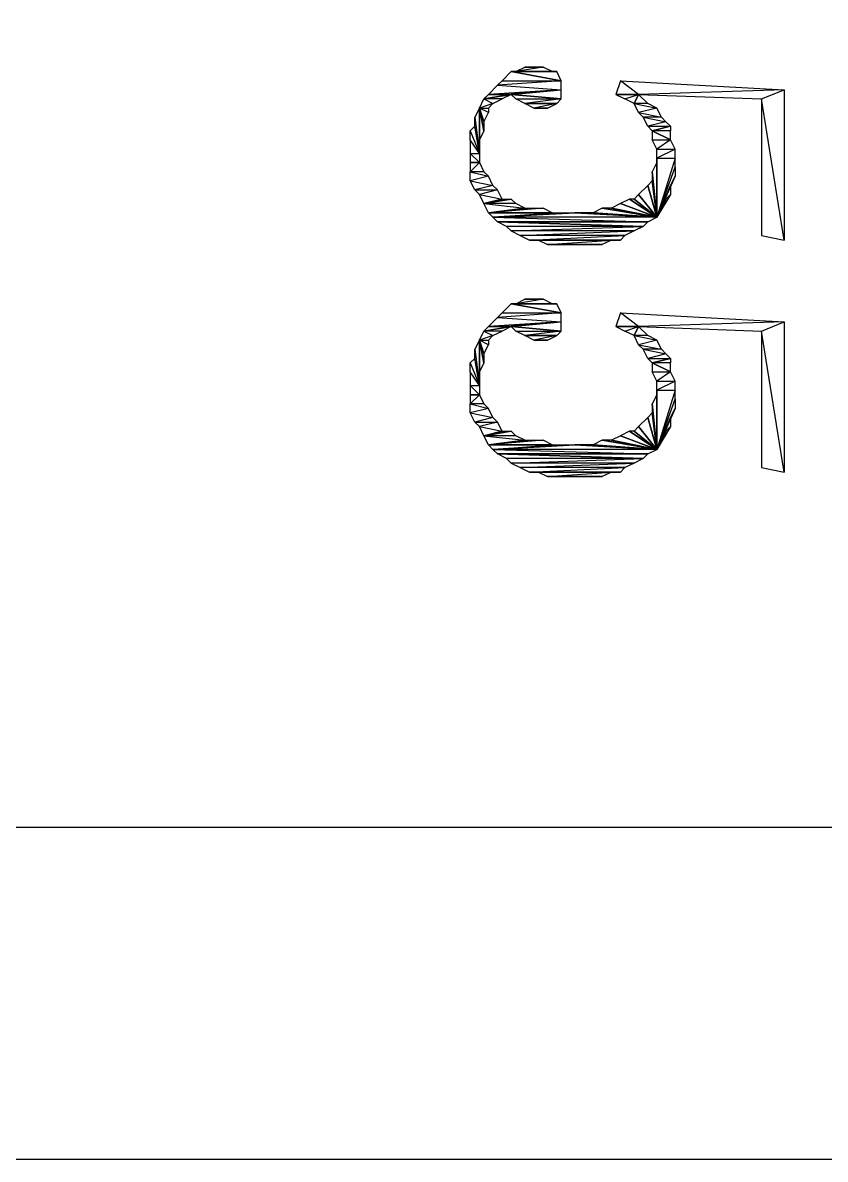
# Model space of a CAD drawing. Extents: x 0 to 7.8, y 0 to 11.
# Drawn here: x 2.339 to 2.78, y 0.125 to 0.749 of the extents above; entities that cross this region are included whole.
import ezdxf

# ---------------------------------------------------------------- set-up
doc = ezdxf.new("R2010")
doc.units = 0
doc.header["$MEASUREMENT"] = 0
doc.linetypes.add('AUSGEZOGEN', pattern=[0])
doc.layers.get('0').update_dxf_attribs({"linetype": 'AUSGEZOGEN'})

msp = doc.modelspace()

# ---------------------------------------------------------------- linework, layer by layer
for points in [[(0.1125, 0.125), (7.7775, 0.125), (7.7775, 0.125), (7.7775, 10.9675), (7.7775, 10.9675), (0.1125, 10.9675)], [(7.775, 10.965), (0.1125, 10.965), (0.1125, 10.965), (0.1125, 0.125), (0.1125, 0.125), (7.775, 0.125), (7.775, 0.125), (7.775, 10.965)], [(6.8625, 10.7825), (0.295, 10.7825), (0.295, 10.7825), (0.295, 0.3075), (0.295, 0.3075), (7.5925, 0.3075)], [(2.615, 0.725), (2.625, 0.725), (2.625, 0.725), (2.61, 0.7225), (2.615, 0.725)], [(2.625, 0.725), (2.61, 0.7225), (2.61, 0.7225), (2.63, 0.7225), (2.625, 0.725)], [(2.62, 0.725), (2.615, 0.725), (2.615, 0.725), (2.625, 0.725), (2.62, 0.725)], [(2.62, 0.725), (2.62, 0.725), (2.62, 0.725), (2.625, 0.725), (2.62, 0.725), (2.62, 0.725)], [(2.6075, 0.7225), (2.6025, 0.7175), (2.6025, 0.7175), (2.635, 0.7175), (2.6075, 0.7225)], [(2.63, 0.7225), (2.6325, 0.7225), (2.6325, 0.7225), (2.6075, 0.7225), (2.63, 0.7225)], [(2.6325, 0.7225), (2.6075, 0.7225), (2.6075, 0.7225), (2.635, 0.7175), (2.6325, 0.7225), (2.6325, 0.7225)], [(2.61, 0.7225), (2.63, 0.7225), (2.63, 0.7225), (2.6075, 0.7225), (2.61, 0.7225), (2.61, 0.7225)], [(2.6, 0.715), (2.635, 0.7125), (2.635, 0.7125), (2.595, 0.71), (2.6, 0.715)], [(2.635, 0.7125), (2.595, 0.71), (2.595, 0.71), (2.6075, 0.71), (2.635, 0.7125)], [(2.635, 0.7125), (2.595, 0.71), (2.595, 0.71), (2.635, 0.7125), (2.635, 0.7125), (2.635, 0.7125)], [(2.6025, 0.7175), (2.635, 0.7175), (2.635, 0.7175), (2.6, 0.715), (2.6025, 0.7175)], [(2.635, 0.7175), (2.6, 0.715), (2.6, 0.715), (2.635, 0.7125), (2.635, 0.7175)], [(2.635, 0.7125), (2.6075, 0.71), (2.6075, 0.71), (2.635, 0.7075), (2.635, 0.7125), (2.635, 0.7125)], [(2.6775, 0.71), (2.6675, 0.7175), (2.6675, 0.7175), (2.665, 0.71), (2.6775, 0.71), (2.6775, 0.71)], [(2.7575, 0.7125), (2.6775, 0.71), (2.6775, 0.71), (2.6675, 0.7175), (2.7575, 0.7125)], [(2.6775, 0.71), (2.745, 0.7075), (2.745, 0.7075), (2.7575, 0.7125), (2.6775, 0.71)], [(2.745, 0.7075), (2.7575, 0.7125), (2.7575, 0.7125), (2.7575, 0.63), (2.745, 0.7075), (2.745, 0.7075)], [(2.5925, 0.7075), (2.5975, 0.705), (2.5975, 0.705), (2.59, 0.7025), (2.5925, 0.7075), (2.5925, 0.7075)], [(2.6075, 0.71), (2.6025, 0.7075), (2.6025, 0.7075), (2.5925, 0.7075), (2.6075, 0.71), (2.6075, 0.71)], [(2.595, 0.71), (2.6075, 0.71), (2.6075, 0.71), (2.5925, 0.7075), (2.595, 0.71), (2.595, 0.71)], [(2.6025, 0.7075), (2.5925, 0.7075), (2.5925, 0.7075), (2.5975, 0.705), (2.6025, 0.7075), (2.6025, 0.7075)], [(2.6075, 0.71), (2.61, 0.7075), (2.61, 0.7075), (2.635, 0.7075), (2.6075, 0.71), (2.6075, 0.71)], [(2.61, 0.7075), (2.635, 0.7075), (2.635, 0.7075), (2.615, 0.705), (2.61, 0.7075), (2.61, 0.7075)], [(2.635, 0.7075), (2.615, 0.705), (2.615, 0.705), (2.6325, 0.705), (2.635, 0.7075), (2.635, 0.7075)], [(2.665, 0.71), (2.67, 0.7075), (2.67, 0.7075), (2.6775, 0.71), (2.665, 0.71)], [(2.67, 0.7075), (2.6775, 0.71), (2.6775, 0.71), (2.675, 0.705), (2.67, 0.7075), (2.67, 0.7075)], [(2.6775, 0.71), (2.6825, 0.705), (2.6825, 0.705), (2.675, 0.705), (2.6775, 0.71)], [(2.745, 0.7075), (2.745, 0.6325), (2.745, 0.6325), (2.7575, 0.63), (2.745, 0.7075), (2.745, 0.7075)], [(2.59, 0.7025), (2.5875, 0.6975), (2.5875, 0.6975), (2.59, 0.6775), (2.59, 0.7025), (2.59, 0.7025)], [(2.5975, 0.705), (2.59, 0.7025), (2.59, 0.7025), (2.595, 0.7025), (2.5975, 0.705), (2.5975, 0.705)], [(2.595, 0.7025), (2.595, 0.7), (2.595, 0.7), (2.59, 0.7025), (2.595, 0.7025)], [(2.595, 0.7), (2.59, 0.7025), (2.59, 0.7025), (2.5925, 0.695), (2.595, 0.7)], [(2.59, 0.7025), (2.5925, 0.695), (2.5925, 0.695), (2.5925, 0.69), (2.59, 0.7025), (2.59, 0.7025)], [(2.5925, 0.69), (2.59, 0.685), (2.59, 0.685), (2.59, 0.7025), (2.5925, 0.69)], [(2.59, 0.685), (2.59, 0.7025), (2.59, 0.7025), (2.59, 0.68), (2.59, 0.685)], [(2.59, 0.7025), (2.59, 0.68), (2.59, 0.68), (2.59, 0.6775), (2.59, 0.7025), (2.59, 0.7025)], [(2.615, 0.705), (2.6325, 0.705), (2.6325, 0.705), (2.62, 0.7025), (2.615, 0.705)], [(2.615, 0.705), (2.615, 0.705), (2.615, 0.705), (2.6325, 0.705), (2.615, 0.705), (2.615, 0.705)], [(2.6325, 0.705), (2.62, 0.7025), (2.62, 0.7025), (2.6275, 0.7025), (2.6325, 0.705)], [(2.62, 0.7025), (2.6275, 0.7025), (2.6275, 0.7025), (2.625, 0.7025), (2.62, 0.7025), (2.62, 0.7025)], [(2.6825, 0.705), (2.675, 0.705), (2.675, 0.705), (2.6875, 0.7025), (2.6825, 0.705)], [(2.675, 0.705), (2.6875, 0.7025), (2.6875, 0.7025), (2.6775, 0.7), (2.675, 0.705)], [(2.6875, 0.7025), (2.6775, 0.7), (2.6775, 0.7), (2.69, 0.6975), (2.6875, 0.7025)], [(2.6775, 0.7), (2.69, 0.6975), (2.69, 0.6975), (2.68, 0.6975), (2.6775, 0.7)], [(2.59, 0.6775), (2.5875, 0.6925), (2.5875, 0.6925), (2.5875, 0.6975), (2.59, 0.6775), (2.59, 0.6775)], [(2.69, 0.6975), (2.68, 0.6975), (2.68, 0.6975), (2.6925, 0.695), (2.69, 0.6975)], [(2.68, 0.6975), (2.6925, 0.695), (2.6925, 0.695), (2.6825, 0.6925), (2.68, 0.6975)], [(2.6925, 0.695), (2.6825, 0.6925), (2.6825, 0.6925), (2.695, 0.6925), (2.6925, 0.695)], [(2.585, 0.69), (2.59, 0.6775), (2.59, 0.6775), (2.5875, 0.6925), (2.585, 0.69)], [(2.59, 0.6775), (2.585, 0.685), (2.585, 0.685), (2.585, 0.69), (2.59, 0.6775), (2.59, 0.6775)], [(2.6825, 0.6925), (2.695, 0.6925), (2.695, 0.6925), (2.685, 0.69), (2.6825, 0.6925), (2.6825, 0.6925)], [(2.695, 0.6925), (2.695, 0.69), (2.695, 0.69), (2.685, 0.69), (2.695, 0.6925)], [(2.685, 0.69), (2.685, 0.685), (2.685, 0.685), (2.695, 0.685), (2.685, 0.69)], [(2.695, 0.69), (2.685, 0.69), (2.685, 0.69), (2.695, 0.685), (2.695, 0.69), (2.695, 0.69)], [(2.585, 0.6775), (2.59, 0.6775), (2.59, 0.6775), (2.585, 0.685), (2.585, 0.6775)], [(2.685, 0.685), (2.695, 0.685), (2.695, 0.685), (2.6875, 0.68), (2.685, 0.685)], [(2.695, 0.685), (2.6875, 0.68), (2.6875, 0.68), (2.6975, 0.68), (2.695, 0.685)], [(2.585, 0.6725), (2.59, 0.6725), (2.59, 0.6725), (2.585, 0.6775), (2.585, 0.6725)], [(2.59, 0.6725), (2.585, 0.6775), (2.585, 0.6775), (2.59, 0.6775), (2.59, 0.6725)], [(2.6875, 0.68), (2.6975, 0.68), (2.6975, 0.68), (2.6875, 0.675), (2.6875, 0.68)], [(2.6975, 0.68), (2.6875, 0.675), (2.6875, 0.675), (2.6975, 0.675), (2.6975, 0.68)], [(2.6875, 0.675), (2.6875, 0.6725), (2.6875, 0.6725), (2.6875, 0.6425), (2.6875, 0.675), (2.6875, 0.675)], [(2.6875, 0.6425), (2.6975, 0.67), (2.6975, 0.67), (2.6975, 0.675), (2.6875, 0.6425), (2.6875, 0.6425)], [(2.6875, 0.675), (2.6975, 0.675), (2.6975, 0.675), (2.6875, 0.6425), (2.6875, 0.675), (2.6875, 0.675)], [(2.5925, 0.6675), (2.585, 0.6675), (2.585, 0.6675), (2.59, 0.6725), (2.5925, 0.6675)], [(2.585, 0.6675), (2.59, 0.6725), (2.59, 0.6725), (2.585, 0.6725), (2.585, 0.6675), (2.585, 0.6675)], [(2.6875, 0.6725), (2.685, 0.6675), (2.685, 0.6675), (2.6875, 0.6425), (2.6875, 0.6725), (2.6875, 0.6725)], [(2.6975, 0.665), (2.6875, 0.6425), (2.6875, 0.6425), (2.6975, 0.67), (2.6975, 0.665)], [(2.5925, 0.6675), (2.585, 0.6675), (2.585, 0.6675), (2.595, 0.665), (2.5925, 0.6675)], [(2.585, 0.6675), (2.595, 0.665), (2.595, 0.665), (2.585, 0.6625), (2.585, 0.6675), (2.585, 0.6675)], [(2.595, 0.665), (2.585, 0.6625), (2.585, 0.6625), (2.5975, 0.66), (2.595, 0.665)], [(2.585, 0.6625), (2.5975, 0.66), (2.5975, 0.66), (2.5875, 0.6575), (2.585, 0.6625), (2.585, 0.6625)], [(2.685, 0.6625), (2.6825, 0.66), (2.6825, 0.66), (2.6875, 0.6425), (2.685, 0.6625), (2.685, 0.6625)], [(2.685, 0.6675), (2.685, 0.6625), (2.685, 0.6625), (2.6875, 0.6425), (2.685, 0.6675), (2.685, 0.6675)], [(2.6875, 0.6425), (2.695, 0.66), (2.695, 0.66), (2.6975, 0.665), (2.6875, 0.6425), (2.6875, 0.6425)], [(2.5975, 0.66), (2.5875, 0.6575), (2.5875, 0.6575), (2.6, 0.6575), (2.5975, 0.66), (2.5975, 0.66)], [(2.5875, 0.6575), (2.6, 0.6575), (2.6, 0.6575), (2.59, 0.655), (2.5875, 0.6575)], [(2.6, 0.6575), (2.59, 0.655), (2.59, 0.655), (2.6025, 0.6525), (2.6, 0.6575), (2.6, 0.6575)], [(2.6825, 0.66), (2.6775, 0.655), (2.6775, 0.655), (2.6875, 0.6425), (2.6825, 0.66), (2.6825, 0.66)], [(2.695, 0.655), (2.6875, 0.6425), (2.6875, 0.6425), (2.695, 0.66), (2.695, 0.655)], [(2.59, 0.655), (2.6025, 0.6525), (2.6025, 0.6525), (2.5925, 0.65), (2.59, 0.655), (2.59, 0.655)], [(2.6075, 0.6525), (2.61, 0.65), (2.61, 0.65), (2.5925, 0.65), (2.6075, 0.6525), (2.6075, 0.6525)], [(2.6075, 0.6525), (2.5925, 0.65), (2.5925, 0.65), (2.6025, 0.6525), (2.6075, 0.6525)], [(2.5925, 0.65), (2.6025, 0.6525), (2.6025, 0.6525), (2.6025, 0.6525), (2.5925, 0.65), (2.5925, 0.65)], [(2.61, 0.65), (2.5925, 0.65), (2.5925, 0.65), (2.615, 0.6475), (2.61, 0.65)], [(2.5925, 0.65), (2.615, 0.6475), (2.615, 0.6475), (2.595, 0.645), (2.5925, 0.65), (2.5925, 0.65)], [(2.6675, 0.65), (2.6625, 0.6475), (2.6625, 0.6475), (2.6875, 0.6425), (2.6675, 0.65), (2.6675, 0.65)], [(2.6725, 0.6525), (2.6675, 0.65), (2.6675, 0.65), (2.6875, 0.6425), (2.6725, 0.6525), (2.6725, 0.6525)], [(2.675, 0.6525), (2.6725, 0.6525), (2.6725, 0.6525), (2.6875, 0.6425), (2.675, 0.6525), (2.675, 0.6525)], [(2.6775, 0.655), (2.675, 0.6525), (2.675, 0.6525), (2.6875, 0.6425), (2.6775, 0.655), (2.6775, 0.655)], [(2.6875, 0.6425), (2.6925, 0.6525), (2.6925, 0.6525), (2.695, 0.655), (2.6875, 0.6425), (2.6875, 0.6425)], [(2.69, 0.6475), (2.6875, 0.6425), (2.6875, 0.6425), (2.6925, 0.6525), (2.69, 0.6475)], [(2.625, 0.6475), (2.595, 0.645), (2.595, 0.645), (2.63, 0.645), (2.625, 0.6475), (2.625, 0.6475)], [(2.62, 0.6475), (2.625, 0.6475), (2.625, 0.6475), (2.595, 0.645), (2.62, 0.6475), (2.62, 0.6475)], [(2.615, 0.6475), (2.62, 0.6475), (2.62, 0.6475), (2.595, 0.645), (2.615, 0.6475), (2.615, 0.6475)], [(2.5975, 0.6425), (2.63, 0.645), (2.63, 0.645), (2.595, 0.645), (2.5975, 0.6425), (2.5975, 0.6425)], [(2.6425, 0.645), (2.6875, 0.6425), (2.6875, 0.6425), (2.5975, 0.6425), (2.6425, 0.645)], [(2.6375, 0.645), (2.6425, 0.645), (2.6425, 0.645), (2.5975, 0.6425), (2.6375, 0.645), (2.6375, 0.645)], [(2.6375, 0.645), (2.5975, 0.6425), (2.5975, 0.6425), (2.63, 0.645), (2.6375, 0.645)], [(2.6475, 0.645), (2.6425, 0.645), (2.6425, 0.645), (2.6875, 0.6425), (2.6475, 0.645), (2.6475, 0.645)], [(2.6525, 0.645), (2.6475, 0.645), (2.6475, 0.645), (2.6875, 0.6425), (2.6525, 0.645), (2.6525, 0.645)], [(2.6575, 0.6475), (2.6525, 0.645), (2.6525, 0.645), (2.6875, 0.6425), (2.6575, 0.6475), (2.6575, 0.6475)], [(2.6625, 0.6475), (2.6575, 0.6475), (2.6575, 0.6475), (2.6875, 0.6425), (2.6625, 0.6475), (2.6625, 0.6475)], [(2.6875, 0.6425), (2.5975, 0.6425), (2.5975, 0.6425), (2.6825, 0.64), (2.6875, 0.6425)], [(2.5975, 0.6425), (2.6825, 0.64), (2.6825, 0.64), (2.6, 0.64), (2.5975, 0.6425), (2.5975, 0.6425)], [(2.68, 0.6375), (2.605, 0.6375), (2.605, 0.6375), (2.6, 0.64), (2.68, 0.6375), (2.68, 0.6375)], [(2.6825, 0.64), (2.6825, 0.64), (2.6825, 0.64), (2.6, 0.64), (2.6825, 0.64)], [(2.6825, 0.64), (2.6, 0.64), (2.6, 0.64), (2.68, 0.6375), (2.6825, 0.64)], [(2.6, 0.64), (2.68, 0.6375), (2.68, 0.6375), (2.6, 0.64), (2.6, 0.64), (2.6, 0.64)], [(2.6075, 0.635), (2.68, 0.6375), (2.68, 0.6375), (2.605, 0.6375), (2.6075, 0.635)], [(2.675, 0.635), (2.6075, 0.635), (2.6075, 0.635), (2.68, 0.6375), (2.675, 0.635)], [(2.6125, 0.6325), (2.675, 0.635), (2.675, 0.635), (2.6075, 0.635), (2.6125, 0.6325)], [(2.67, 0.6325), (2.6125, 0.6325), (2.6125, 0.6325), (2.675, 0.635), (2.67, 0.6325)], [(2.6175, 0.63), (2.67, 0.6325), (2.67, 0.6325), (2.6125, 0.6325), (2.6175, 0.63)], [(2.6675, 0.63), (2.6175, 0.63), (2.6175, 0.63), (2.67, 0.6325), (2.6675, 0.63)], [(2.6225, 0.63), (2.6675, 0.63), (2.6675, 0.63), (2.6175, 0.63), (2.6225, 0.63)], [(2.6275, 0.6275), (2.6625, 0.63), (2.6625, 0.63), (2.6225, 0.63), (2.6275, 0.6275)], [(2.6625, 0.63), (2.6225, 0.63), (2.6225, 0.63), (2.6675, 0.63), (2.6625, 0.63)], [(2.6575, 0.6275), (2.6275, 0.6275), (2.6275, 0.6275), (2.6625, 0.63), (2.6575, 0.6275)], [(2.6325, 0.6275), (2.6575, 0.6275), (2.6575, 0.6275), (2.6275, 0.6275), (2.6325, 0.6275)], [(2.6375, 0.6275), (2.6525, 0.6275), (2.6525, 0.6275), (2.6325, 0.6275), (2.6375, 0.6275)], [(2.6525, 0.6275), (2.6325, 0.6275), (2.6325, 0.6275), (2.6575, 0.6275), (2.6525, 0.6275)], [(2.645, 0.6275), (2.645, 0.6275), (2.645, 0.6275), (2.6375, 0.6275), (2.645, 0.6275)], [(2.645, 0.6275), (2.6375, 0.6275), (2.6375, 0.6275), (2.6525, 0.6275), (2.645, 0.6275)], [(2.6075, 0.595), (2.6025, 0.59), (2.6025, 0.59), (2.635, 0.59), (2.6075, 0.595)], [(2.63, 0.595), (2.6325, 0.595), (2.6325, 0.595), (2.6075, 0.595), (2.63, 0.595)], [(2.6325, 0.595), (2.6075, 0.595), (2.6075, 0.595), (2.635, 0.59), (2.6325, 0.595), (2.6325, 0.595)], [(2.61, 0.595), (2.63, 0.595), (2.63, 0.595), (2.6075, 0.595), (2.61, 0.595), (2.61, 0.595)], [(2.615, 0.5975), (2.625, 0.5975), (2.625, 0.5975), (2.61, 0.595), (2.615, 0.5975)], [(2.625, 0.5975), (2.61, 0.595), (2.61, 0.595), (2.63, 0.595), (2.625, 0.5975)], [(2.62, 0.5975), (2.615, 0.5975), (2.615, 0.5975), (2.625, 0.5975), (2.62, 0.5975)], [(2.62, 0.5975), (2.62, 0.5975), (2.62, 0.5975), (2.625, 0.5975), (2.62, 0.5975), (2.62, 0.5975)], [(2.6, 0.5875), (2.635, 0.585), (2.635, 0.585), (2.595, 0.5825), (2.6, 0.5875)], [(2.6025, 0.59), (2.635, 0.59), (2.635, 0.59), (2.6, 0.5875), (2.6025, 0.59)], [(2.635, 0.59), (2.6, 0.5875), (2.6, 0.5875), (2.635, 0.585), (2.635, 0.59)], [(2.6775, 0.5825), (2.6675, 0.59), (2.6675, 0.59), (2.665, 0.5825), (2.6775, 0.5825), (2.6775, 0.5825)], [(2.7575, 0.585), (2.6775, 0.5825), (2.6775, 0.5825), (2.6675, 0.59), (2.7575, 0.585)], [(2.6075, 0.5825), (2.6025, 0.58), (2.6025, 0.58), (2.5925, 0.58), (2.6075, 0.5825), (2.6075, 0.5825)], [(2.595, 0.5825), (2.6075, 0.5825), (2.6075, 0.5825), (2.5925, 0.58), (2.595, 0.5825), (2.595, 0.5825)], [(2.635, 0.585), (2.595, 0.5825), (2.595, 0.5825), (2.6075, 0.5825), (2.635, 0.585)], [(2.635, 0.585), (2.595, 0.5825), (2.595, 0.5825), (2.635, 0.585), (2.635, 0.585), (2.635, 0.585)], [(2.635, 0.585), (2.6075, 0.5825), (2.6075, 0.5825), (2.635, 0.58), (2.635, 0.585), (2.635, 0.585)], [(2.6075, 0.5825), (2.61, 0.58), (2.61, 0.58), (2.635, 0.58), (2.6075, 0.5825), (2.6075, 0.5825)], [(2.665, 0.5825), (2.67, 0.58), (2.67, 0.58), (2.6775, 0.5825), (2.665, 0.5825)], [(2.67, 0.58), (2.6775, 0.5825), (2.6775, 0.5825), (2.675, 0.5775), (2.67, 0.58), (2.67, 0.58)], [(2.6775, 0.5825), (2.6825, 0.5775), (2.6825, 0.5775), (2.675, 0.5775), (2.6775, 0.5825)], [(2.6775, 0.5825), (2.745, 0.58), (2.745, 0.58), (2.7575, 0.585), (2.6775, 0.5825)], [(2.745, 0.58), (2.7575, 0.585), (2.7575, 0.585), (2.7575, 0.5025), (2.745, 0.58), (2.745, 0.58)], [(2.59, 0.575), (2.5875, 0.57), (2.5875, 0.57), (2.59, 0.55), (2.59, 0.575), (2.59, 0.575)], [(2.5925, 0.58), (2.5975, 0.5775), (2.5975, 0.5775), (2.59, 0.575), (2.5925, 0.58), (2.5925, 0.58)], [(2.5975, 0.5775), (2.59, 0.575), (2.59, 0.575), (2.595, 0.575), (2.5975, 0.5775), (2.5975, 0.5775)], [(2.595, 0.575), (2.595, 0.5725), (2.595, 0.5725), (2.59, 0.575), (2.595, 0.575)], [(2.595, 0.5725), (2.59, 0.575), (2.59, 0.575), (2.5925, 0.5675), (2.595, 0.5725)], [(2.59, 0.575), (2.5925, 0.5675), (2.5925, 0.5675), (2.5925, 0.5625), (2.59, 0.575), (2.59, 0.575)], [(2.5925, 0.5625), (2.59, 0.5575), (2.59, 0.5575), (2.59, 0.575), (2.5925, 0.5625)], [(2.59, 0.5575), (2.59, 0.575), (2.59, 0.575), (2.59, 0.5525), (2.59, 0.5575)], [(2.59, 0.575), (2.59, 0.5525), (2.59, 0.5525), (2.59, 0.55), (2.59, 0.575), (2.59, 0.575)], [(2.6025, 0.58), (2.5925, 0.58), (2.5925, 0.58), (2.5975, 0.5775), (2.6025, 0.58), (2.6025, 0.58)], [(2.61, 0.58), (2.635, 0.58), (2.635, 0.58), (2.615, 0.5775), (2.61, 0.58), (2.61, 0.58)], [(2.635, 0.58), (2.615, 0.5775), (2.615, 0.5775), (2.6325, 0.5775), (2.635, 0.58), (2.635, 0.58)], [(2.615, 0.5775), (2.6325, 0.5775), (2.6325, 0.5775), (2.62, 0.575), (2.615, 0.5775)], [(2.615, 0.5775), (2.615, 0.5775), (2.615, 0.5775), (2.6325, 0.5775), (2.615, 0.5775), (2.615, 0.5775)], [(2.6325, 0.5775), (2.62, 0.575), (2.62, 0.575), (2.6275, 0.575), (2.6325, 0.5775)], [(2.62, 0.575), (2.6275, 0.575), (2.6275, 0.575), (2.625, 0.575), (2.62, 0.575), (2.62, 0.575)], [(2.6825, 0.5775), (2.675, 0.5775), (2.675, 0.5775), (2.6875, 0.575), (2.6825, 0.5775)], [(2.675, 0.5775), (2.6875, 0.575), (2.6875, 0.575), (2.6775, 0.5725), (2.675, 0.5775)], [(2.6875, 0.575), (2.6775, 0.5725), (2.6775, 0.5725), (2.69, 0.57), (2.6875, 0.575)], [(2.745, 0.58), (2.745, 0.505), (2.745, 0.505), (2.7575, 0.5025), (2.745, 0.58), (2.745, 0.58)], [(2.59, 0.55), (2.5875, 0.565), (2.5875, 0.565), (2.5875, 0.57), (2.59, 0.55), (2.59, 0.55)], [(2.6775, 0.5725), (2.69, 0.57), (2.69, 0.57), (2.68, 0.57), (2.6775, 0.5725)], [(2.69, 0.57), (2.68, 0.57), (2.68, 0.57), (2.6925, 0.5675), (2.69, 0.57)], [(2.68, 0.57), (2.6925, 0.5675), (2.6925, 0.5675), (2.6825, 0.565), (2.68, 0.57)], [(2.585, 0.5625), (2.59, 0.55), (2.59, 0.55), (2.5875, 0.565), (2.585, 0.5625)], [(2.59, 0.55), (2.585, 0.5575), (2.585, 0.5575), (2.585, 0.5625), (2.59, 0.55), (2.59, 0.55)], [(2.6925, 0.5675), (2.6825, 0.565), (2.6825, 0.565), (2.695, 0.565), (2.6925, 0.5675)], [(2.6825, 0.565), (2.695, 0.565), (2.695, 0.565), (2.685, 0.5625), (2.6825, 0.565), (2.6825, 0.565)], [(2.695, 0.565), (2.695, 0.5625), (2.695, 0.5625), (2.685, 0.5625), (2.695, 0.565)], [(2.685, 0.5625), (2.685, 0.5575), (2.685, 0.5575), (2.695, 0.5575), (2.685, 0.5625)], [(2.695, 0.5625), (2.685, 0.5625), (2.685, 0.5625), (2.695, 0.5575), (2.695, 0.5625), (2.695, 0.5625)], [(2.585, 0.55), (2.59, 0.55), (2.59, 0.55), (2.585, 0.5575), (2.585, 0.55)], [(2.685, 0.5575), (2.695, 0.5575), (2.695, 0.5575), (2.6875, 0.5525), (2.685, 0.5575)], [(2.695, 0.5575), (2.6875, 0.5525), (2.6875, 0.5525), (2.6975, 0.5525), (2.695, 0.5575)], [(2.585, 0.545), (2.59, 0.545), (2.59, 0.545), (2.585, 0.55), (2.585, 0.545)], [(2.59, 0.545), (2.585, 0.55), (2.585, 0.55), (2.59, 0.55), (2.59, 0.545)], [(2.6875, 0.5525), (2.6975, 0.5525), (2.6975, 0.5525), (2.6875, 0.5475), (2.6875, 0.5525)], [(2.6975, 0.5525), (2.6875, 0.5475), (2.6875, 0.5475), (2.6975, 0.5475), (2.6975, 0.5525)], [(2.5925, 0.54), (2.585, 0.54), (2.585, 0.54), (2.59, 0.545), (2.5925, 0.54)], [(2.585, 0.54), (2.59, 0.545), (2.59, 0.545), (2.585, 0.545), (2.585, 0.54), (2.585, 0.54)], [(2.6875, 0.545), (2.685, 0.54), (2.685, 0.54), (2.6875, 0.515), (2.6875, 0.545), (2.6875, 0.545)], [(2.6875, 0.5475), (2.6875, 0.545), (2.6875, 0.545), (2.6875, 0.515), (2.6875, 0.5475), (2.6875, 0.5475)], [(2.6875, 0.515), (2.6975, 0.5425), (2.6975, 0.5425), (2.6975, 0.5475), (2.6875, 0.515), (2.6875, 0.515)], [(2.6875, 0.5475), (2.6975, 0.5475), (2.6975, 0.5475), (2.6875, 0.515), (2.6875, 0.5475), (2.6875, 0.5475)], [(2.5925, 0.54), (2.585, 0.54), (2.585, 0.54), (2.595, 0.5375), (2.5925, 0.54)], [(2.585, 0.54), (2.595, 0.5375), (2.595, 0.5375), (2.585, 0.535), (2.585, 0.54), (2.585, 0.54)], [(2.595, 0.5375), (2.585, 0.535), (2.585, 0.535), (2.5975, 0.5325), (2.595, 0.5375)], [(2.685, 0.54), (2.685, 0.535), (2.685, 0.535), (2.6875, 0.515), (2.685, 0.54), (2.685, 0.54)], [(2.6975, 0.5375), (2.6875, 0.515), (2.6875, 0.515), (2.6975, 0.5425), (2.6975, 0.5375)], [(2.6875, 0.515), (2.695, 0.5325), (2.695, 0.5325), (2.6975, 0.5375), (2.6875, 0.515), (2.6875, 0.515)], [(2.585, 0.535), (2.5975, 0.5325), (2.5975, 0.5325), (2.5875, 0.53), (2.585, 0.535), (2.585, 0.535)], [(2.5975, 0.5325), (2.5875, 0.53), (2.5875, 0.53), (2.6, 0.53), (2.5975, 0.5325), (2.5975, 0.5325)], [(2.6825, 0.5325), (2.6775, 0.5275), (2.6775, 0.5275), (2.6875, 0.515), (2.6825, 0.5325), (2.6825, 0.5325)], [(2.685, 0.535), (2.6825, 0.5325), (2.6825, 0.5325), (2.6875, 0.515), (2.685, 0.535), (2.685, 0.535)], [(2.695, 0.5275), (2.6875, 0.515), (2.6875, 0.515), (2.695, 0.5325), (2.695, 0.5275)], [(2.5875, 0.53), (2.6, 0.53), (2.6, 0.53), (2.59, 0.5275), (2.5875, 0.53)], [(2.6, 0.53), (2.59, 0.5275), (2.59, 0.5275), (2.6025, 0.525), (2.6, 0.53), (2.6, 0.53)], [(2.59, 0.5275), (2.6025, 0.525), (2.6025, 0.525), (2.5925, 0.5225), (2.59, 0.5275), (2.59, 0.5275)], [(2.6075, 0.525), (2.61, 0.5225), (2.61, 0.5225), (2.5925, 0.5225), (2.6075, 0.525), (2.6075, 0.525)], [(2.6075, 0.525), (2.5925, 0.5225), (2.5925, 0.5225), (2.6025, 0.525), (2.6075, 0.525)], [(2.5925, 0.5225), (2.6025, 0.525), (2.6025, 0.525), (2.6025, 0.525), (2.5925, 0.5225), (2.5925, 0.5225)], [(2.6725, 0.525), (2.6675, 0.5225), (2.6675, 0.5225), (2.6875, 0.515), (2.6725, 0.525), (2.6725, 0.525)], [(2.675, 0.525), (2.6725, 0.525), (2.6725, 0.525), (2.6875, 0.515), (2.675, 0.525), (2.675, 0.525)], [(2.6775, 0.5275), (2.675, 0.525), (2.675, 0.525), (2.6875, 0.515), (2.6775, 0.5275), (2.6775, 0.5275)], [(2.6875, 0.515), (2.6925, 0.525), (2.6925, 0.525), (2.695, 0.5275), (2.6875, 0.515), (2.6875, 0.515)], [(2.69, 0.52), (2.6875, 0.515), (2.6875, 0.515), (2.6925, 0.525), (2.69, 0.52)], [(2.61, 0.5225), (2.5925, 0.5225), (2.5925, 0.5225), (2.615, 0.52), (2.61, 0.5225)], [(2.5925, 0.5225), (2.615, 0.52), (2.615, 0.52), (2.595, 0.5175), (2.5925, 0.5225), (2.5925, 0.5225)], [(2.625, 0.52), (2.595, 0.5175), (2.595, 0.5175), (2.63, 0.5175), (2.625, 0.52), (2.625, 0.52)], [(2.62, 0.52), (2.625, 0.52), (2.625, 0.52), (2.595, 0.5175), (2.62, 0.52), (2.62, 0.52)], [(2.615, 0.52), (2.62, 0.52), (2.62, 0.52), (2.595, 0.5175), (2.615, 0.52), (2.615, 0.52)], [(2.6575, 0.52), (2.6525, 0.5175), (2.6525, 0.5175), (2.6875, 0.515), (2.6575, 0.52), (2.6575, 0.52)], [(2.6625, 0.52), (2.6575, 0.52), (2.6575, 0.52), (2.6875, 0.515), (2.6625, 0.52), (2.6625, 0.52)], [(2.6675, 0.5225), (2.6625, 0.52), (2.6625, 0.52), (2.6875, 0.515), (2.6675, 0.5225), (2.6675, 0.5225)], [(2.5975, 0.515), (2.63, 0.5175), (2.63, 0.5175), (2.595, 0.5175), (2.5975, 0.515), (2.5975, 0.515)], [(2.6425, 0.5175), (2.6875, 0.515), (2.6875, 0.515), (2.5975, 0.515), (2.6425, 0.5175)], [(2.6375, 0.5175), (2.6425, 0.5175), (2.6425, 0.5175), (2.5975, 0.515), (2.6375, 0.5175), (2.6375, 0.5175)], [(2.6375, 0.5175), (2.5975, 0.515), (2.5975, 0.515), (2.63, 0.5175), (2.6375, 0.5175)], [(2.6875, 0.515), (2.5975, 0.515), (2.5975, 0.515), (2.6825, 0.5125), (2.6875, 0.515)], [(2.5975, 0.515), (2.6825, 0.5125), (2.6825, 0.5125), (2.6, 0.5125), (2.5975, 0.515), (2.5975, 0.515)], [(2.68, 0.51), (2.605, 0.51), (2.605, 0.51), (2.6, 0.5125), (2.68, 0.51), (2.68, 0.51)], [(2.6825, 0.5125), (2.6825, 0.5125), (2.6825, 0.5125), (2.6, 0.5125), (2.6825, 0.5125)], [(2.6825, 0.5125), (2.6, 0.5125), (2.6, 0.5125), (2.68, 0.51), (2.6825, 0.5125)], [(2.6, 0.5125), (2.68, 0.51), (2.68, 0.51), (2.6, 0.5125), (2.6, 0.5125), (2.6, 0.5125)], [(2.6475, 0.5175), (2.6425, 0.5175), (2.6425, 0.5175), (2.6875, 0.515), (2.6475, 0.5175), (2.6475, 0.5175)], [(2.6525, 0.5175), (2.6475, 0.5175), (2.6475, 0.5175), (2.6875, 0.515), (2.6525, 0.5175), (2.6525, 0.5175)], [(2.6075, 0.5075), (2.68, 0.51), (2.68, 0.51), (2.605, 0.51), (2.6075, 0.5075)], [(2.675, 0.5075), (2.6075, 0.5075), (2.6075, 0.5075), (2.68, 0.51), (2.675, 0.5075)], [(2.6125, 0.505), (2.675, 0.5075), (2.675, 0.5075), (2.6075, 0.5075), (2.6125, 0.505)], [(2.67, 0.505), (2.6125, 0.505), (2.6125, 0.505), (2.675, 0.5075), (2.67, 0.505)], [(2.6175, 0.5025), (2.67, 0.505), (2.67, 0.505), (2.6125, 0.505), (2.6175, 0.5025)], [(2.6675, 0.5025), (2.6175, 0.5025), (2.6175, 0.5025), (2.67, 0.505), (2.6675, 0.5025)], [(2.6225, 0.5025), (2.6675, 0.5025), (2.6675, 0.5025), (2.6175, 0.5025), (2.6225, 0.5025)], [(2.6275, 0.5), (2.6625, 0.5025), (2.6625, 0.5025), (2.6225, 0.5025), (2.6275, 0.5)], [(2.6625, 0.5025), (2.6225, 0.5025), (2.6225, 0.5025), (2.6675, 0.5025), (2.6625, 0.5025)], [(2.6575, 0.5), (2.6275, 0.5), (2.6275, 0.5), (2.6625, 0.5025), (2.6575, 0.5)], [(2.6325, 0.5), (2.6575, 0.5), (2.6575, 0.5), (2.6275, 0.5), (2.6325, 0.5)], [(2.6375, 0.5), (2.6525, 0.5), (2.6525, 0.5), (2.6325, 0.5), (2.6375, 0.5)], [(2.6525, 0.5), (2.6325, 0.5), (2.6325, 0.5), (2.6575, 0.5), (2.6525, 0.5)], [(2.645, 0.5), (2.645, 0.5), (2.645, 0.5), (2.6375, 0.5), (2.645, 0.5)], [(2.645, 0.5), (2.6375, 0.5), (2.6375, 0.5), (2.6525, 0.5), (2.645, 0.5)]]:
    msp.add_lwpolyline(points)

doc.saveas('drawing.dxf')
